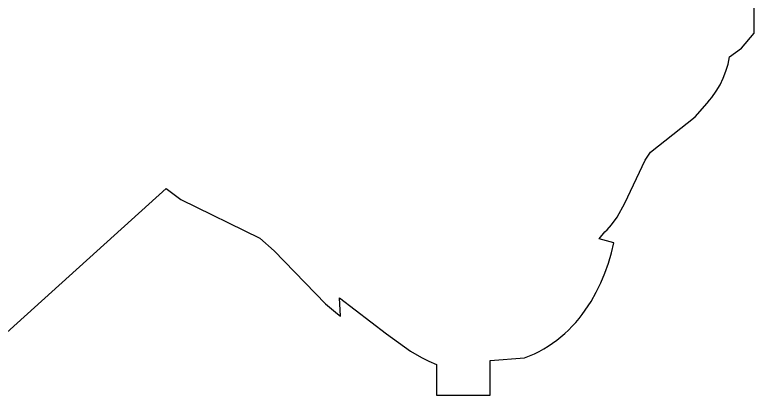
# Model space of a CAD drawing. Extents: x 1245 to 1830, y 1052 to 1456.
# Drawn here: x 1691.7 to 1829.9, y 1156.2 to 1227.4 of the extents above; entities that cross this region are included whole.
import ezdxf

# ---------------------------------------------------------------- set-up
doc = ezdxf.new("R2010")
doc.units = 0
doc.layers.add('color#3f3f3fff', color=1, linetype='CONTINUOUS')

msp = doc.modelspace()

# ---------------------------------------------------------------- linework, layer by layer
at = {"layer": 'color#3f3f3fff'}
msp.add_lwpolyline([(1688.87, 1166.7), (1719.98, 1194.84), (1722.76, 1192.8), (1737.48, 1185.58), (1740.21, 1183.19), (1749.77, 1173.25), (1752.02, 1171.4), (1752.61, 1170.97), (1752.39, 1174.42), (1761.19, 1167.66), (1765.66, 1164.42), (1767.69, 1163.23), (1769.11, 1162.54), (1770.53, 1161.95), (1770.53, 1156.18), (1780.53, 1156.18), (1780.53, 1162.65), (1786.97, 1163.17), (1787.9, 1163.53), (1788.82, 1163.93), (1789.7, 1164.37), (1790.57, 1164.84), (1791.4, 1165.35), (1792.21, 1165.9), (1792.99, 1166.47), (1793.75, 1167.08), (1794.48, 1167.72), (1795.19, 1168.38), (1795.87, 1169.08), (1796.53, 1169.8), (1797.15, 1170.54), (1797.76, 1171.31), (1798.33, 1172.1), (1798.88, 1172.91), (1799.41, 1173.74), (1800.38, 1175.45), (1801.24, 1177.22), (1802, 1179.04), (1802.66, 1180.9), (1803.21, 1182.79), (1803.66, 1184.69), (1800.91, 1185.46), (1802, 1186.72), (1802.43, 1187.15), (1803.22, 1188.05), (1804.26, 1189.5), (1805.7, 1192.1), (1809.53, 1200.17), (1810.53, 1201.65), (1818.84, 1208.27), (1821.07, 1210.84), (1821.54, 1211.37), (1821.98, 1211.91), (1822.8, 1213.06), (1823.51, 1214.26), (1824.11, 1215.52), (1824.61, 1216.81), (1824.99, 1218.15), (1825.27, 1219.51), (1827.5, 1221.1), (1829.89, 1223.93), (1829.89, 1232.04)], dxfattribs=at)

doc.saveas('drawing.dxf')
